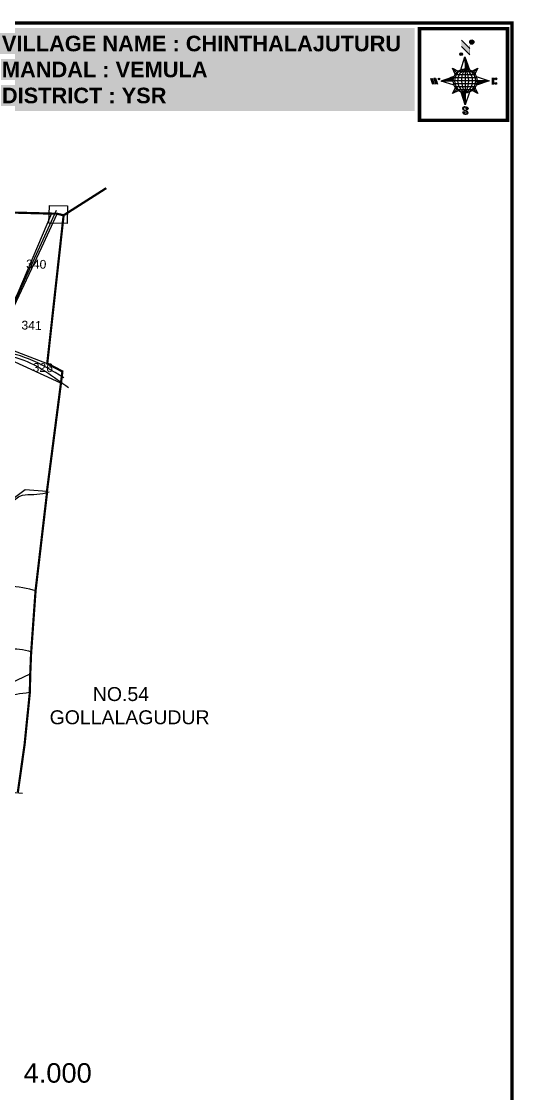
# Model space of a CAD drawing. Header units: inches. Extents: x 206993 to 226086, y 1588023 to 1599120.
# Drawn here: x 210050 to 210934, y 1596637 to 1598562 of the extents above; entities that cross this region are included whole.
import ezdxf
from ezdxf import colors
from ezdxf.entities.mleader import LeaderData, LeaderLine
from ezdxf.enums import TextEntityAlignment as Align
from ezdxf.math import Vec2, Vec3

# ---------------------------------------------------------------- set-up
doc = ezdxf.new("R2010")
doc.units = ezdxf.units.IN
doc.header["$LTSCALE"] = 15
doc.header["$MEASUREMENT"] = 0
for name, color, linetype in [('AQUADUCT', 1, 'Continuous'), ('bord', 1, 'Continuous'), ('BOUNDRY STONES', 240, 'Continuous'), ('PLOTS', 7, 'Continuous'), ('PLOTS NO', 7, 'Continuous'), ('ROADS', 1, 'Continuous'), ('STREAMS', 4, 'Continuous'), ('TEXT', 1, 'Continuous'), ('text2', 7, 'Continuous'), ('VILLAGE BOUNDRY', 5, 'Continuous'), ('VILLAGE STONES', 240, 'Continuous')]:
    doc.layers.add(name, color=color, linetype=linetype)
doc.styles.get("Standard").update_dxf_attribs({"font": 'arial.ttf'})
pattern_1 = [(267.297113149, (-8720374.938, 50637915.138), (10.5367255337, -0.497431438), [])]
pattern_2 = [(357.297113149, (-8720374.938, 50637915.138), (0.497431438, 10.5367255337), [])]

# ---------------------------------------------------------------- blocks, each defined once
blk = doc.blocks.new('*X15')
at = {"color": 0, "linetype": 'Continuous'}
for p, q in [((6321.6, 240.5), (6322.3, 241.2)), ((6321.6, 240.3), (6322.3, 241)), ((6321.6, 240.1), (6322.3, 240.8)), ((6321.6, 239.9), (6322.4, 240.7)), ((6321.6, 239.8), (6322.4, 240.6)), ((6321.6, 239.6), (6322.5, 240.5)), ((6321.6, 239.4), (6322.5, 240.3)), ((6321.6, 239.2), (6322.6, 240.2)), ((6321.7, 239.1), (6322.6, 240.1)), ((6321.8, 240.8), (6322.4, 241.4)), ((6321.8, 239), (6322.7, 240)), ((6321.8, 239), (6322.8, 239.9)), ((6321.9, 238.9), (6322.9, 239.8)), ((6322, 238.8), (6323, 239.7)), ((6322.1, 241.3), (6322.4, 241.6)), ((6322.1, 238.7), (6323.1, 239.6)), ((6322.2, 238.6), (6323.1, 239.6)), ((6322.3, 238.5), (6323.2, 239.5)), ((6322.4, 238.5), (6323.3, 239.4)), ((6322.5, 238.4), (6323.4, 239.3)), ((6322.7, 238.4), (6323.6, 239.3)), ((6322.8, 238.3), (6323.7, 239.2)), ((6322.9, 238.3), (6323.8, 239.1)), ((6323.1, 238.2), (6323.9, 239.1)), ((6323.2, 238.2), (6324, 239)), ((6323.3, 238.2), (6324.2, 239)), ((6323.5, 238.1), (6324.3, 238.9)), ((6323.7, 238.1), (6324.4, 238.9)), ((6323.8, 238.1), (6324.6, 238.8)), ((6324.1, 238.2), (6324.7, 238.8)), ((6324.3, 238.3), (6324.9, 238.8)), ((6324.6, 238.3), (6325.1, 238.8)), ((6324.8, 238.4), (6325.2, 238.8)), ((6325.1, 238.5), (6325.4, 238.8)), ((6325.4, 238.6), (6325.6, 238.8))]:
    blk.add_line(p, q, dxfattribs=at)
blk = doc.blocks.new('*X14')
at = {"color": 0, "linetype": 'Continuous'}
for p, q in [((6324.4, 240.3), (6324.5, 240.4)), ((6324.6, 240.3), (6324.8, 240.5)), ((6324.7, 240.2), (6325, 240.5)), ((6324.8, 240.2), (6325.2, 240.6)), ((6325, 240.1), (6325.5, 240.6)), ((6325.1, 240.1), (6325.6, 240.6)), ((6325.2, 240), (6325.8, 240.6)), ((6325.3, 240), (6326, 240.6)), ((6325.4, 239.9), (6326.1, 240.6)), ((6325.5, 239.8), (6326.2, 240.5)), ((6325.6, 239.8), (6326.3, 240.5)), ((6325.7, 239.7), (6326.5, 240.4)), ((6325.9, 239.6), (6326.6, 240.3)), ((6326, 239.5), (6326.7, 240.3)), ((6326, 239.4), (6326.8, 240.2)), ((6326.1, 239.3), (6327, 240.2)), ((6326.2, 239.3), (6327.1, 240.1)), ((6326.3, 239.2), (6327.1, 240)), ((6326.4, 239.1), (6327.2, 239.9)), ((6326.5, 239), (6327.3, 239.8)), ((6326.5, 238.9), (6327.4, 239.7)), ((6326.6, 238.8), (6327.5, 239.6)), ((6326.7, 238.7), (6327.5, 239.5)), ((6326.8, 238.6), (6327.6, 239.4)), ((6326.8, 238.5), (6327.7, 239.3)), ((6326.8, 236.5), (6327.4, 237)), ((6326.9, 238.3), (6327.8, 239.2)), ((6326.9, 238.2), (6327.9, 239.1)), ((6326.9, 236.8), (6327.6, 237.4)), ((6327, 238.1), (6327.8, 239)), ((6327, 237.9), (6327.8, 238.8)), ((6327, 237.8), (6327.8, 238.6)), ((6327, 237.6), (6327.8, 238.4)), ((6327, 237.4), (6327.8, 238.2)), ((6327, 237.3), (6327.8, 238)), ((6327, 237.1), (6327.8, 237.9))]:
    blk.add_line(p, q, dxfattribs=at)
blk = doc.blocks.new('H')
at = {"layer": 'bord', "extrusion": (0.000427885, 0.004792, 0.999988)}
h = blk.add_hatch(dxfattribs=at)
h.set_pattern_fill('LINE', color=8, scale=84.387686, angle=-2.7029, style=0)
h.set_pattern_definition(pattern_2)
h.paths.add_polyline_path([(-492, 786, -0.090992), (-448, 775), (-486, 912)])
h = blk.add_hatch(dxfattribs=at)
h.set_pattern_fill('LINE', color=8, scale=84.387686, angle=-92.7029, style=0)
h.set_pattern_definition(pattern_1)
h.paths.add_polyline_path([(-625, 665, -0.090992), (-615, 710), (-751, 671)])
h = blk.add_hatch(dxfattribs=at)
h.set_pattern_fill('LINE', color=8, scale=84.387686, angle=-92.7029, style=0)
h.set_pattern_definition(pattern_1)
h.paths.add_polyline_path([(-246, 647), (-372, 653, -0.090992), (-382, 609)])
h = blk.add_hatch(dxfattribs=at)
h.set_pattern_fill('LINE', color=8, scale=84.387686, angle=-2.7029, style=0)
h.set_pattern_definition(pattern_2)
h.paths.add_polyline_path([(-504, 533, -0.090992), (-549, 543), (-510, 406)])
for p, q in [((-516, 1087, -1217), (-432, 994, -1217)), ((-519, 1020, -1217), (-435, 927, -1216)), ((-538, 774, -1216), (-487, 906, -1216)), ((-487, 906, -1216), (-493, 780, -1216)), ((-487, 906, -1216), (-448, 769, -1216)), ((-865, 701, -1215), (-847, 638, -1215)), ((-847, 700, -1215), (-829, 637, -1215)), ((-829, 699, -1215), (-811, 636, -1215)), ((-829, 699, -1215), (-811, 698, -1215)), ((-811, 698, -1215), (-794, 635, -1215)), ((-752, 665, -1215), (-615, 704, -1215)), ((-627, 794, -1216), (-567, 760, -1216)), ((-627, 794, -1216), (-584, 747, -1215)), ((-599, 731, -1215), (-627, 794, -1216)), ((-421, 753, -1216), (-359, 781, -1216)), ((-359, 781, -1216), (-405, 739, -1216)), ((-359, 781, -1216), (-392, 721, -1215)), ((-379, 693, -1215), (-246, 641, -1215)), ((-752, 665, -1215), (-625, 659, -1215)), ((-619, 614, -1215), (-752, 665, -1215)), ((-639, 526, -1214), (-606, 585, -1215)), ((-639, 526, -1214), (-593, 568, -1215)), ((-399, 576, -1215), (-371, 513, -1214)), ((-246, 641, -1215), (-383, 603, -1215)), ((-373, 647, -1215), (-246, 641, -1215)), ((-213, 669, -1215), (-217, 601, -1215)), ((-197, 600, -1215), (-194, 668, -1215)), ((-577, 553, -1215), (-639, 526, -1214)), ((-511, 400, -1214), (-549, 537, -1214)), ((-460, 533, -1215), (-511, 400, -1214)), ((-505, 527, -1214), (-511, 400, -1214)), ((-371, 513, -1214), (-431, 546, -1215)), ((-371, 513, -1214), (-414, 560, -1215))]:
    blk.add_line(p, q, dxfattribs=at)
at = {"layer": 'bord', "color": 8, "linetype": 'ByBlock', "extrusion": (0.000427885, 0.004792, 0.999988)}
for p, q in [((-375, 679, -1215), (-620, 691, -1215)), ((-386, 711, -1215), (-605, 722, -1215)), ((-411, 744, -1216), (-578, 752, -1216)), ((-493, 780, -1216), (-505, 527, -1214)), ((-373, 647, -1215), (-625, 659, -1215)), ((-378, 616, -1215), (-623, 628, -1215)), ((-392, 585, -1215), (-611, 595, -1215)), ((-420, 555, -1215), (-587, 562, -1215))]:
    blk.add_line(p, q, dxfattribs=at)
at = {"layer": 'bord', "extrusion": (0.000427885, 0.004792, 0.999988), "elevation": -1212}
for points, const_width in [([(-522, 960), (-516, 1093)], 1.61), ([(-434, 933), (-428, 1066)], 1.61), ([(-870, 707), (-846, 706)], 0.642), ([(-793, 641), (-782, 694)], 0.642), ([(-829, 643), (-855, 644)], 0.642), ([(-829, 643), (-821, 678)], 0.642), ([(-811, 642), (-784, 641)], 0.642), ([(-177, 605), (-226, 607)], 0.706), ([(-223, 676), (-174, 673)], 0.706), ([(-195, 645), (-185, 644)], 0.706)]:
    blk.add_lwpolyline(points, dxfattribs=dict(at, const_width=const_width))
for points, const_width in [([(-414, 1073, 1), (-398, 1058, 1)], 22.3), ([(-530, 950, 1), (-520, 939, 1)], 14.8), ([(-776, 697, 1), (-769, 690, 1)], 8.9), ([(-180, 618, 1), (-173, 611, 1)], 9.79), ([(-178, 667, 1), (-171, 660, 1)], 9.79), ([(-490, 362, 1), (-498, 369, 1)], 11.1), ([(-525, 322, 1), (-533, 329, 1)], 11.1)]:
    blk.add_lwpolyline(points, format="xyb", close=True, dxfattribs=dict(at, const_width=const_width))
for points in [[(-537, 317), (-531, 310), (-520, 307), (-505, 307), (-494, 310), (-486, 318), (-487, 326), (-491, 333), (-494, 336), (-503, 341), (-522, 347), (-530, 352), (-534, 355), (-537, 363), (-537, 373), (-530, 381), (-520, 384), (-504, 384), (-493, 380), (-487, 373)], [(-522, 348), (-526, 354), (-528, 361), (-528, 371), (-526, 375), (-521, 381), (-515, 384)], [(-505, 307), (-499, 312), (-497, 319), (-497, 327), (-501, 335), (-509, 343)]]:
    blk.add_lwpolyline(points, dxfattribs=at)
at = {"layer": 'bord', "extrusion": (0.000427885, 0.004792, 0.999988)}
for centre, radius in [((-406, 1065, -1212), 22.3), ((-525, 944, -1212), 14.8), ((-773, 694, -1212), 8.9), ((-498, 659, -1212), 127), ((-177, 615, -1212), 9.79), ((-174, 663, -1212), 9.79), ((-494, 365, -1212), 11.1), ((-529, 325, -1212), 11.1)]:
    blk.add_circle(centre, radius, dxfattribs=at)
at = {"layer": 'bord', "color": 8, "linetype": 'ByBlock', "extrusion": (0.000427885, 0.004792, 0.999988)}
for centre, radius, start, end in [((-482, 658, -1212), 128, 94.9254, 259.6691), ((-437, 656, -1212), 141, 113.2864, 241.308), ((-316, 651, -1212), 222, 142.5892, 212.0053), ((-560, 662, -1212), 141, 293.2864, 61.308), ((-681, 668, -1212), 222, 322.5892, 32.0053), ((-515, 660, -1212), 128, 274.9254, 79.6691)]:
    blk.add_arc(centre, radius, start, end, dxfattribs=at)
at = {"layer": 'bord', "extrusion": (0.000427885, 0.004792, 0.999988)}
for points in [[(-516, 1093, -1212), (-431, 1000, -1212), (-519, 1026, -1212), (-434, 933, -1212)], [(-864, 707, -1212), (-846, 706, -1212), (-846, 644, -1212), (-829, 643, -1212)], [(-829, 705, -1212), (-811, 704, -1212), (-811, 642, -1212), (-793, 641, -1212)], [(-193, 674, -1212), (-197, 606, -1212), (-213, 675, -1212), (-216, 607, -1212)]]:
    blk.add_solid(points, dxfattribs=at)
at = {"layer": 'bord', "extrusion": (0.000427885, 0.004792, 0.999988), "xscale": 7.977342409717546, "yscale": 7.977342409717546, "zscale": 7.977342409717546, "rotation": 138.0840426661453}
for name, p in [('*X14', (38301, -31929, -1212)), ('*X15', (38314, -31951, -1212))]:
    blk.add_blockref(name, p, dxfattribs=at)

msp = doc.modelspace()

# ---------------------------------------------------------------- linework, layer by layer
at = {"color": 5, "const_width": 5.82}
msp.add_lwpolyline([(206996.2, 1598559.3), (210931, 1598559.3), (210931, 1594213.8), (206996.2, 1594213.8)], close=True, dxfattribs=at)
at = {"layer": 'BOUNDRY STONES'}
msp.add_lwpolyline([(210100.2, 1598231.9), (210132.7, 1598231.1), (210131.9, 1598199.4), (210099.5, 1598200.2)], close=True, dxfattribs=at)
at = {"layer": 'PLOTS'}
for points in [[(210104.3, 1598217.1), (210043.3, 1598074.7), (209973.6, 1597931.3), (209913.9, 1597757.7), (209896.6, 1597696.8), (209882.9, 1597662.4), (209800.3, 1597463.9), (209751.6, 1597357.8), (209698.8, 1597272.9), (209664.8, 1597207), (209656.7, 1597174.5), (209657.5, 1597155.7)], [(210000.6, 1597974.8), (210041, 1598059.9), (210086.8, 1598156.7), (210114, 1598216.9)], [(208804.6, 1598007.5), (208975.7, 1597994), (208995.2, 1597985.6), (209006, 1597982.2), (209063.6, 1597947.9), (209113.2, 1597930.2), (209141.7, 1597918.9), (209170.2, 1597919.9), (209217.3, 1597906.1), (209332.5, 1597887.7), (209353.3, 1597883.1), (209479.6, 1597891.6), (209505.5, 1597895.6), (209513.6, 1597895.2), (209673.3, 1597934.2), (209714.4, 1597942.4), (209778.8, 1597944.3), (209839.8, 1597963.3), (209977.3, 1597975.7), (210026.3, 1597974.8), (210096.4, 1597947.8)], [(210121, 1597912.4), (210023.5, 1597957.8), (209998.2, 1597959.1), (209991.8, 1597959.8), (209987.8, 1597960.6), (209898.2, 1597948.7), (209814.3, 1597933.5), (209757.3, 1597914.9), (209680.4, 1597901.3), (209519.5, 1597878.1), (209513.1, 1597876.6), (209477.3, 1597875.5), (209467.7, 1597852.6), (209441.3, 1597841.5), (209373.3, 1597843.9), (209312.9, 1597863.9), (209240.9, 1597884), (209168.5, 1597910.3), (209170.2, 1597919.9)], [(210095.8, 1597717.8), (210057, 1597721.3), (210006.1, 1597683.6), (209901.5, 1597698.6)], [(209775.1, 1597388.4), (209798, 1597377), (209794.5, 1597355.7), (209907.9, 1597336.3), (209905.9, 1597315.3), (210065.9, 1597390.8)]]:
    msp.add_lwpolyline(points, dxfattribs=at)
at = {"layer": 'ROADS'}
msp.add_lwpolyline([(209743.1, 1597336.2), (209778.5, 1597406.5), (209854.6, 1597587.4), (209892.8, 1597678.8), (209922, 1597765), (209986, 1597952.9), (209994, 1597968.5), (210031.7, 1598044.6), (210113.1, 1598223.1)], dxfattribs=at)
at = {"layer": 'STREAMS'}
for points in [[(208829.6, 1597990.1), (208846.1, 1597984.1), (208871.2, 1597978.4), (208904.4, 1597975.2), (208932.4, 1597967.6), (208967.1, 1597957.3), (208993.6, 1597948.3), (209018.2, 1597936.2), (209048.9, 1597917.6), (209061.4, 1597894.3), (209080, 1597850.1), (209105.2, 1597842.9), (209137.7, 1597852.9), (209142.8, 1597880), (209159.6, 1597915.9), (209172, 1597927.7), (209202.6, 1597918.6), (209242.5, 1597918.4), (209274.4, 1597910.2), (209341.3, 1597904.8), (209401.5, 1597897.9), (209469.2, 1597890.3), (209509.9, 1597876.4), (209595.5, 1597898.6), (209679.1, 1597914.6), (209784.6, 1597928.3), (209836.5, 1597944.2), (209917.2, 1597954.8), (209978.2, 1597964.2), (210048.7, 1597955.8), (210093.9, 1597933.3), (210134.6, 1597904.7)], [(210126.2, 1597922.2), (210062.9, 1597956.3), (210003.2, 1597969.9), (209905.2, 1597962), (209829.8, 1597953.8), (209776.8, 1597935.4), (209698.9, 1597932.6), (209612.6, 1597911.6), (209561.9, 1597897), (209514.3, 1597895.5), (209476.7, 1597897.3), (209460.8, 1597881.1), (209386.7, 1597867.4), (209334, 1597883.1), (209310.5, 1597892.1)], [(209809.6, 1597627.6), (209831, 1597628.6), (209865.2, 1597650.5), (209880.9, 1597659.9), (209884, 1597675.6), (209920.9, 1597701.1), (209937.5, 1597704.2), (209971.7, 1597689.5), (209993.7, 1597671.6), (210028.8, 1597693.1), (210047.3, 1597709.9), (210066.8, 1597712.6), (210088.4, 1597714.5), (210099.7, 1597717.6)], [(210077.4, 1597539.4), (210027.2, 1597547.5), (209997, 1597545.7), (209947.8, 1597556.8), (209887.2, 1597544.9)], [(209871.5, 1597426.8), (209898.9, 1597427.6), (209930.7, 1597426.2), (209950.9, 1597428.9), (209971.6, 1597433.9), (209992, 1597430.1), (210008.7, 1597429.2), (210026.2, 1597434.3), (210068, 1597430.4)], [(210064.2, 1597356.9), (210019.5, 1597346.3), (209982.4, 1597320.8), (209927.3, 1597298.2), (209869.2, 1597273.2), (209804.2, 1597244.8), (209781, 1597227.1), (209732.3, 1597244.1), (209682.9, 1597252.9), (209652, 1597236.8), (209625.9, 1597247.5), (209590.1, 1597247), (209573.2, 1597234.9), (209528.9, 1597239.3), (209491.3, 1597260.6), (209481.4, 1597269.6), (209474.4, 1597283.3), (209455.7, 1597287.3)], [(210052, 1597176), (209999, 1597181.4), (209966.7, 1597190.7), (209934.3, 1597199.7), (209895.3, 1597204.7), (209847.2, 1597195.2), (209821.6, 1597178.3)]]:
    msp.add_spline(points, degree=3, dxfattribs=at)
at = {"layer": 'text2', "color": 200, "const_width": 6.46, "elevation": 0.1}
msp.add_lwpolyline([(210923, 1598549.2), (210765, 1598549.2), (210765, 1598384.6), (210923, 1598384.6)], close=True, dxfattribs=at)
at = {"layer": 'VILLAGE BOUNDRY', "const_width": 4}
msp.add_lwpolyline([(209960.2, 1598221), (210104.3, 1598217.1), (210114, 1598216.9), (210125.8, 1598214.1), (210202.5, 1598262.9), (210125.8, 1598214.1), (210096.4, 1597947.8), (210123.6, 1597933.7), (210121, 1597912.4), (210095.8, 1597717.8), (210095.6, 1597712.3), (210075.5, 1597540.5), (210067.4, 1597427.4), (210065.9, 1597390.8), (210065.1, 1597356.6), (210055.7, 1597263.4), (210043.6, 1597178.1)], dxfattribs=at)

# ---------------------------------------------------------------- block references
at = {"layer": 'AQUADUCT', "color": 1, "xscale": 0.1697633299824937, "yscale": 0.1697633299824937, "zscale": 0.1697633299824937, "rotation": 3.078330600073182}
msp.add_blockref('H', (210937.5, 1598349.3, 206.8), dxfattribs=at)

# ---------------------------------------------------------------- texts
at = {"layer": 'PLOTS NO'}
for s, p in [('340', (210076.6, 1598126.4)), ('341', (210068.3, 1598016.5)), ('326', (210088.5, 1597940.6))]:
    msp.add_text(s, height=15.65, rotation=358.5977, dxfattribs=at).set_placement(p, align=Align.MIDDLE_CENTER)
at = {"layer": 'TEXT', "insert": (210091, 1597366.8), "char_height": 25, "width": 323.38, "attachment_point": 1}
msp.add_mtext('         NO.54\\P GOLLALAGUDUR', dxfattribs=at)
at = {"layer": 'text2', "insert": (210015, 1598536.6), "char_height": 28, "width": 727.406, "attachment_point": 1, "bg_fill": 1, "box_fill_scale": 1.5, "bg_fill_color": 253, "bg_fill_transparency": 0}
msp.add_mtext('{\\fArial|b1|i0|c0|p34;\\C1;VILLAGE NAME :\\C5; CHINTHALAJUTURU\\P\\C1;MANDAL : \\C5;VEMULA  \\P\\C1;DISTRICT : \\C5;YSR}', dxfattribs=at)

# ---------------------------------------------------------------- leaders
at = {"layer": 'VILLAGE STONES', "color": 1}
ml = msp.add_multileader_mtext('Standard', dxfattribs=at)
ml.set_content('KM 4.000', color=1)
ml.set_leader_properties()
ml.build(insert=Vec2(0, 0))
ml.multileader.update_dxf_attribs({"dogleg_length": 0.36, "arrow_head_size": 40})
ctx = ml.context
ctx.base_point, ctx.char_height, ctx.arrow_head_size, ctx.landing_gap_size, ctx.plane_origin = Vec3(209967, 1596673.6), 35, 40, 0.09, Vec3(210807.7, 1596912.8)
notes = []
notes.append((ctx, [(0, (1, 1, 0), (209967, 1596673.6), (1, 0), 1.396927018504357e-11, [(0, [(209850.2, 1596618.7)], 0, [])])]))
ctx.mtext.insert, ctx.mtext.flow_direction = Vec3(209967.1, 1596691.4), 5
for ctx, leaders in notes:
    for number, flags, end, landing, length, lines in leaders:
        leader = LeaderData()
        leader.index, (leader.has_last_leader_line, leader.has_dogleg_vector, leader.attachment_direction) = number, flags
        leader.last_leader_point, leader.dogleg_vector, leader.dogleg_length = Vec3(end), Vec3(landing), length
        for number, points, colour, breaks in lines:
            line = LeaderLine()
            line.index, line.vertices, line.color, line.breaks = number, Vec3.list(points), colors.encode_raw_color(colour), breaks
            leader.lines.append(line)
        ctx.leaders.append(leader)

doc.saveas('drawing.dxf')
